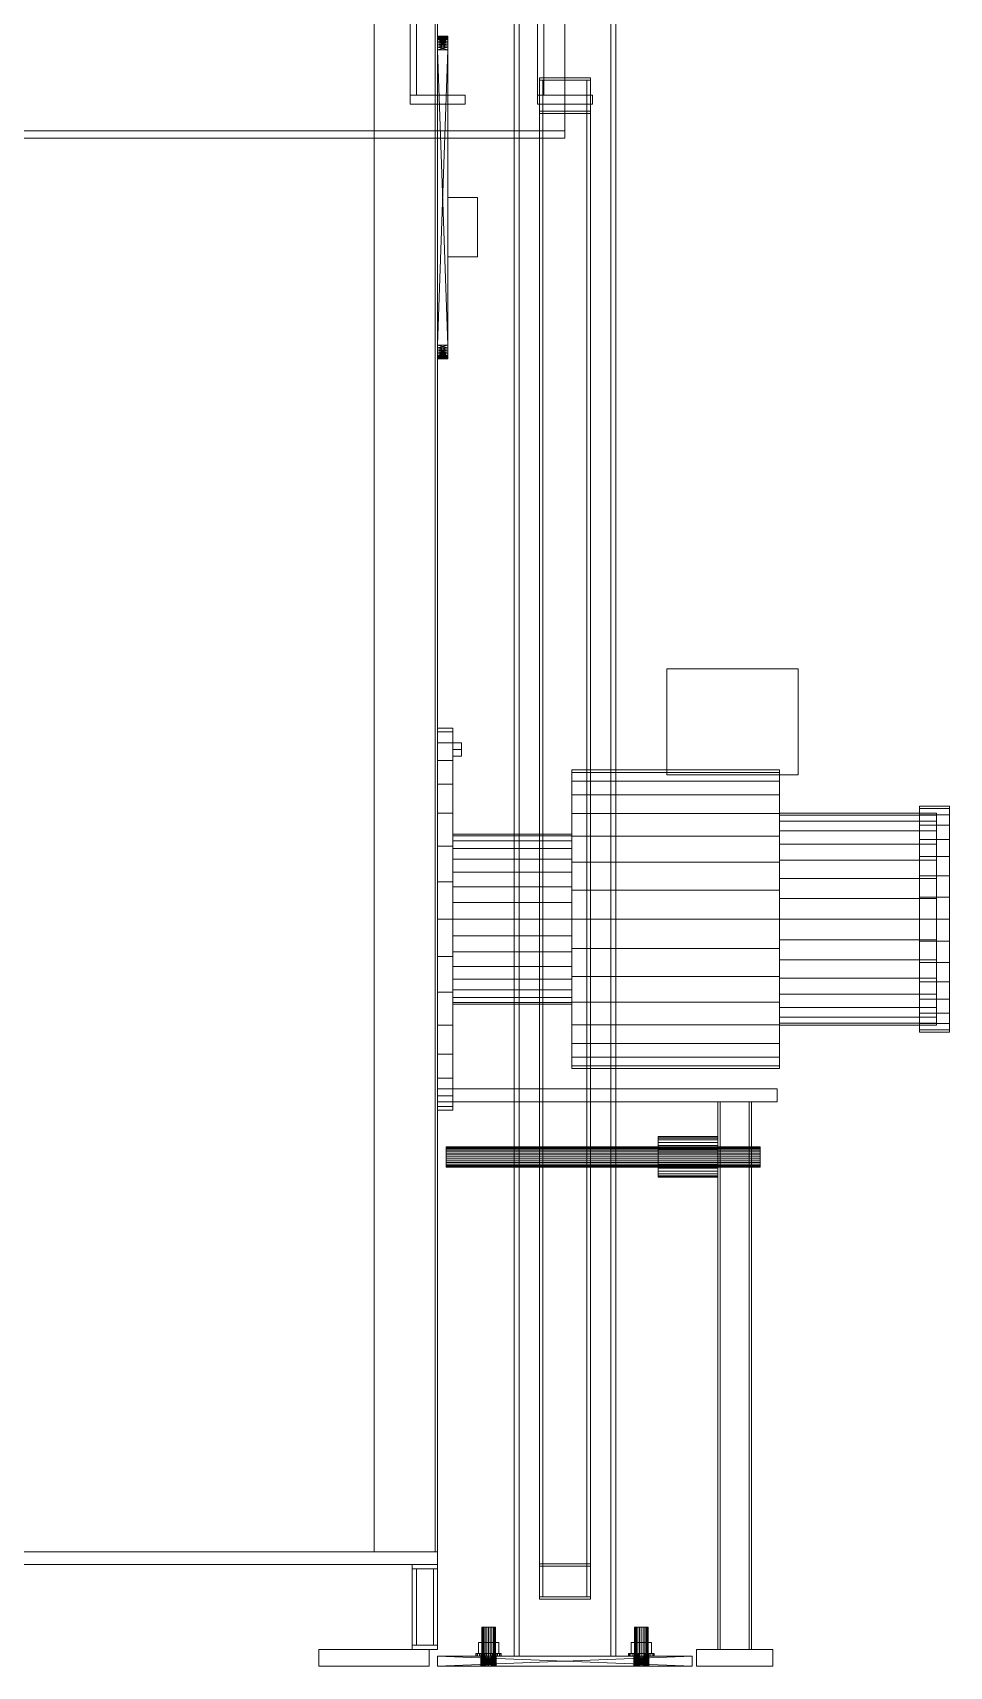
# Model space of a CAD drawing. Header units: millimetres. Extents: x -1970 to 59977, y -50268 to 6837.
# Drawn here: x 3223 to 4303, y -36000 to -34076 of the extents above; entities that cross this region are included whole.
import ezdxf

# ---------------------------------------------------------------- set-up
doc = ezdxf.new("R2010")
doc.units = ezdxf.units.MM
doc.layers.add('frontal_dosificador', color=7, linetype='Continuous', lineweight=0)
doc.layers.add('frontal_secador', color=7, linetype='Continuous', lineweight=0)

msp = doc.modelspace()

# ---------------------------------------------------------------- linework, layer by layer
at = {"layer": 'frontal_dosificador'}
for p, q in [((3790, -35988), (3790, -34000)), ((3796, -35988), (3796, -34000)), ((3904, -35988), (3904, -34000)), ((3910, -35988), (3910, -34000)), ((3667.5, -34149.5), (3667.5, -34010.5)), ((3675, -34149.5), (3675, -34010.5)), ((3817.5, -34149.5), (3817.5, -34010.5)), ((3825, -34149.5), (3825, -34010.5)), ((3850, -34191.5), (3850, -34008.5)), ((3820, -35879.096), (3820, -34129.096)), ((3820, -34129.096), (3880, -34129.096)), ((3820, -34131.884), (3820, -34129.096)), ((3880, -34131.884), (3820, -34131.884)), ((3820, -34131.884), (3820, -35881.884)), ((3820, -34131.884), (3824, -34131.884)), ((3820, -34168.116), (3820, -34131.884)), ((3824, -34131.884), (3824, -35881.884)), ((3824, -34131.884), (3824, -34168.116)), ((3876, -35881.884), (3876, -34131.884)), ((3876, -34131.884), (3880, -34131.884)), ((3876, -34168.116), (3876, -34131.884)), ((3880, -34129.096), (3880, -35879.096)), ((3880, -34129.096), (3880, -34131.884)), ((3880, -35881.884), (3880, -34131.884)), ((3880, -34131.884), (3880, -34168.116)), ((3667.5, -34149.5), (3732.5, -34149.5)), ((3667.5, -34160), (3667.5, -34149.5)), ((3667.5, -34149.5), (3675, -34149.5)), ((3732.5, -34160), (3732.5, -34149.5)), ((3817.5, -34149.5), (3882.5, -34149.5)), ((3817.5, -34160), (3817.5, -34149.5)), ((3817.5, -34149.5), (3825, -34149.5)), ((3882.5, -34160), (3882.5, -34149.5)), ((3667.5, -34160), (3732.5, -34160)), ((3817.5, -34160), (3882.5, -34160)), ((3820, -35918.116), (3820, -34168.116)), ((3820, -34168.116), (3880, -34168.116)), ((3820, -34170.904), (3820, -34168.116)), ((3824, -34168.116), (3820, -34168.116)), ((3880, -34170.904), (3820, -34170.904)), ((3820, -34170.904), (3820, -35920.904)), ((3824, -35918.116), (3824, -34168.116)), ((3880, -34168.116), (3876, -34168.116)), ((3876, -34168.116), (3876, -35918.116)), ((3880, -34168.116), (3880, -35918.116)), ((3880, -34168.116), (3880, -34170.904)), ((3880, -35920.904), (3880, -34170.904)), ((1950, -34191.5), (3850, -34191.5)), ((3850, -34200), (3850, -34191.5)), ((1950, -34200), (3850, -34200)), ((3880, -35879.096), (3820, -35879.096)), ((3820, -35879.096), (3820, -35881.884)), ((3820, -35881.884), (3880, -35881.884)), ((3824, -35881.884), (3820, -35881.884)), ((3820, -35881.884), (3820, -35918.116)), ((3824, -35918.116), (3824, -35881.884)), ((3880, -35881.884), (3876, -35881.884)), ((3876, -35881.884), (3876, -35918.116)), ((3880, -35881.884), (3880, -35879.096)), ((3880, -35918.116), (3880, -35881.884)), ((3880, -35918.116), (3820, -35918.116)), ((3820, -35918.116), (3820, -35920.904)), ((3820, -35918.116), (3824, -35918.116)), ((3820, -35920.904), (3880, -35920.904)), ((3876, -35918.116), (3880, -35918.116)), ((3880, -35920.904), (3880, -35918.116)), ((3752.273, -35954), (3752, -35954)), ((3752, -36000), (3752, -35954)), ((3753.072, -35954), (3752.273, -35954)), ((3752.273, -36000), (3752.273, -35954)), ((3754.343, -35954), (3753.072, -35954)), ((3753.072, -36000), (3753.072, -35954)), ((3756, -35954), (3754.343, -35954)), ((3754.343, -36000), (3754.343, -35954)), ((3757.929, -35954), (3756, -35954)), ((3756, -36000), (3756, -35954)), ((3760, -35954), (3757.929, -35954)), ((3757.929, -36000), (3757.929, -35954)), ((3760, -35954), (3762.071, -35954)), ((3760, -35954), (3760, -36000)), ((3762.071, -35954), (3764, -35954)), ((3762.071, -36000), (3762.071, -35954)), ((3764, -35954), (3765.657, -35954)), ((3764, -36000), (3764, -35954)), ((3765.657, -35954), (3766.928, -35954)), ((3765.657, -36000), (3765.657, -35954)), ((3766.928, -35954), (3767.727, -35954)), ((3766.928, -36000), (3766.928, -35954)), ((3767.727, -35954), (3768, -35954)), ((3767.727, -36000), (3767.727, -35954)), ((3768, -36000), (3768, -35954)), ((3932.273, -35954), (3932, -35954)), ((3932, -36000), (3932, -35954)), ((3933.072, -35954), (3932.273, -35954)), ((3932.273, -36000), (3932.273, -35954)), ((3934.343, -35954), (3933.072, -35954)), ((3933.072, -36000), (3933.072, -35954)), ((3936, -35954), (3934.343, -35954)), ((3934.343, -36000), (3934.343, -35954)), ((3937.929, -35954), (3936, -35954)), ((3936, -36000), (3936, -35954)), ((3940, -35954), (3937.929, -35954)), ((3937.929, -36000), (3937.929, -35954)), ((3940, -35954), (3942.071, -35954)), ((3940, -35954), (3940, -36000)), ((3942.071, -35954), (3944, -35954)), ((3942.071, -36000), (3942.071, -35954)), ((3944, -35954), (3945.657, -35954)), ((3944, -36000), (3944, -35954)), ((3945.657, -35954), (3946.928, -35954)), ((3945.657, -36000), (3945.657, -35954)), ((3946.928, -35954), (3947.727, -35954)), ((3946.928, -36000), (3946.928, -35954)), ((3947.727, -35954), (3948, -35954)), ((3947.727, -36000), (3947.727, -35954)), ((3948, -36000), (3948, -35954)), ((3748.006, -35985), (3748.006, -35972)), ((3748.006, -35972), (3760, -35972)), ((3748.006, -35972), (3753.072, -35972)), ((3760, -35972), (3753.072, -35972)), ((3753.072, -35972), (3753.072, -35985)), ((3771.994, -35972), (3760, -35972)), ((3760, -35972), (3760, -35985)), ((3760, -35972), (3766.928, -35972)), ((3766.928, -35972), (3766.928, -35985)), ((3771.994, -35972), (3766.928, -35972)), ((3771.994, -35985), (3771.994, -35972)), ((3928.006, -35985), (3928.006, -35972)), ((3928.006, -35972), (3940, -35972)), ((3928.006, -35972), (3933.072, -35972)), ((3940, -35972), (3933.072, -35972)), ((3933.072, -35972), (3933.072, -35985)), ((3951.994, -35972), (3940, -35972)), ((3940, -35972), (3940, -35985)), ((3940, -35972), (3946.928, -35972)), ((3946.928, -35972), (3946.928, -35985)), ((3951.994, -35972), (3946.928, -35972)), ((3951.994, -35985), (3951.994, -35972)), ((3940, -35988), (3700, -35988)), ((3700, -35988), (3938.244, -35988)), ((3700, -35988), (3760, -35988)), ((3761.756, -35988), (3700, -35988)), ((3700, -35988), (3758.244, -35988)), ((4000, -35988), (3700, -35988)), ((3700, -35988), (3936.556, -35988)), ((3763.444, -35988), (3700, -35988)), ((3700, -35988), (3756.556, -35988)), ((3700, -35988), (3935, -35988)), ((3765, -35988), (3700, -35988)), ((3700, -35988), (3755, -35988)), ((3700, -35988), (3933.636, -35988)), ((3700, -35988), (3753.636, -35988)), ((3700, -35988), (3932.517, -35988)), ((3700, -35988), (3752.517, -35988)), ((3700, -35988), (3931.685, -35988)), ((3700, -35988), (3751.685, -35988)), ((3700, -35988), (3931.173, -35988)), ((3700, -35988), (3751.173, -35988)), ((3700, -35988), (3931, -35988)), ((3700, -35988), (3751, -35988)), ((3941.756, -35988), (3700, -35988)), ((3700, -36000), (3700, -35988)), ((4000, -36000), (3700, -35988)), ((3700, -36000), (4000, -35988)), ((3700, -36000), (3940, -36000)), ((3938.244, -36000), (3700, -36000)), ((3760, -36000), (3700, -36000)), ((3700, -36000), (3761.756, -36000)), ((3758.244, -36000), (3700, -36000)), ((3700, -36000), (4000, -36000)), ((3936.556, -36000), (3700, -36000)), ((3700, -36000), (3763.444, -36000)), ((3756.556, -36000), (3700, -36000)), ((3935, -36000), (3700, -36000)), ((3700, -36000), (3765, -36000)), ((3755, -36000), (3700, -36000)), ((3933.636, -36000), (3700, -36000)), ((3753.636, -36000), (3700, -36000)), ((3932.517, -36000), (3700, -36000)), ((3752.517, -36000), (3700, -36000)), ((3931.685, -36000), (3700, -36000)), ((3751.685, -36000), (3700, -36000)), ((3931.173, -36000), (3700, -36000)), ((3751.173, -36000), (3700, -36000)), ((3931, -36000), (3700, -36000)), ((3751, -36000), (3700, -36000)), ((3700, -36000), (3941.756, -36000)), ((3745, -35988), (3745, -35985)), ((3745, -35985), (3745.511, -35985)), ((3745, -35985), (3751, -35985)), ((3745.511, -35988), (3745, -35988)), ((3751, -35988), (3745, -35988)), ((3745.511, -35988), (3745.511, -35985)), ((3745.511, -35985), (3747.01, -35985)), ((3745.511, -35985), (3751.307, -35985)), ((3747.01, -35988), (3745.511, -35988)), ((3751.307, -35988), (3745.511, -35988)), ((3747.01, -35988), (3747.01, -35985)), ((3747.01, -35985), (3749.393, -35985)), ((3747.01, -35985), (3752.206, -35985)), ((3749.393, -35988), (3747.01, -35988)), ((3752.206, -35988), (3747.01, -35988)), ((3760, -35985), (3748.006, -35985)), ((3753.072, -35985), (3748.006, -35985)), ((3749.393, -35988), (3749.393, -35985)), ((3749.393, -35985), (3752.5, -35985)), ((3749.393, -35985), (3753.636, -35985)), ((3752.5, -35988), (3749.393, -35988)), ((3753.636, -35988), (3749.393, -35988)), ((3751.307, -35985), (3751, -35985)), ((3751, -35985), (3751, -35988)), ((3751, -35988), (3751.173, -35988)), ((3760, -35988), (3751, -35988)), ((3758.244, -35988), (3751, -35988)), ((3756.556, -35988), (3751, -35988)), ((3755, -35988), (3751, -35988)), ((3753.636, -35988), (3751, -35988)), ((3752.517, -35988), (3751, -35988)), ((3751, -36000), (3751.173, -35988)), ((3751, -36000), (3751, -35988)), ((3751.173, -36000), (3751, -35988)), ((3751, -35988), (3751.307, -35988)), ((3751.173, -36000), (3751, -36000)), ((3751, -36000), (3760, -36000)), ((3751, -36000), (3758.244, -36000)), ((3751, -36000), (3756.556, -36000)), ((3751, -36000), (3755, -36000)), ((3751, -36000), (3753.636, -36000)), ((3751, -36000), (3752.517, -36000)), ((3751.173, -35988), (3751.685, -35988)), ((3760, -35988), (3751.173, -35988)), ((3751.173, -36000), (3751.685, -35988)), ((3751.173, -36000), (3751.173, -35988)), ((3751.685, -36000), (3751.173, -35988)), ((3751.685, -36000), (3751.173, -36000)), ((3751.173, -36000), (3760, -36000)), ((3752.206, -35985), (3751.307, -35985)), ((3751.307, -35985), (3751.307, -35988)), ((3751.307, -35988), (3752.206, -35988)), ((3751.685, -35988), (3752.517, -35988)), ((3760, -35988), (3751.685, -35988)), ((3751.685, -36000), (3752.517, -35988)), ((3751.685, -36000), (3751.685, -35988)), ((3752.517, -36000), (3751.685, -35988)), ((3752.517, -36000), (3751.685, -36000)), ((3751.685, -36000), (3760, -36000)), ((3752.273, -36000), (3752, -36000)), ((3753.636, -35985), (3752.206, -35985)), ((3752.206, -35985), (3752.206, -35988)), ((3752.206, -35988), (3753.636, -35988)), ((3753.072, -36000), (3752.273, -36000)), ((3752.5, -35988), (3752.5, -35985)), ((3752.5, -35985), (3756.118, -35985)), ((3752.5, -35985), (3755.5, -35985)), ((3756.118, -35988), (3752.5, -35988)), ((3755.5, -35988), (3752.5, -35988)), ((3752.517, -35988), (3753.636, -35988)), ((3760, -35988), (3752.517, -35988)), ((3752.517, -36000), (3753.636, -35988)), ((3752.517, -36000), (3752.517, -35988)), ((3753.636, -36000), (3752.517, -35988)), ((3753.636, -36000), (3752.517, -36000)), ((3752.517, -36000), (3760, -36000)), ((3753.072, -35985), (3760, -35985)), ((3754.343, -36000), (3753.072, -36000)), ((3755.5, -35985), (3753.636, -35985)), ((3753.636, -35985), (3753.636, -35988)), ((3753.636, -35988), (3755, -35988)), ((3760, -35988), (3753.636, -35988)), ((3753.636, -36000), (3755, -35988)), ((3753.636, -36000), (3753.636, -35988)), ((3755, -36000), (3753.636, -35988)), ((3753.636, -35988), (3755.5, -35988)), ((3755, -36000), (3753.636, -36000)), ((3753.636, -36000), (3760, -36000)), ((3756, -36000), (3754.343, -36000)), ((3755, -35988), (3756.556, -35988)), ((3760, -35988), (3755, -35988)), ((3755, -36000), (3756.556, -35988)), ((3755, -36000), (3755, -35988)), ((3756.556, -36000), (3755, -35988)), ((3756.556, -36000), (3755, -36000)), ((3755, -36000), (3760, -36000)), ((3757.671, -35985), (3755.5, -35985)), ((3755.5, -35985), (3755.5, -35988)), ((3755.5, -35988), (3757.671, -35988)), ((3757.929, -36000), (3756, -36000)), ((3756.118, -35988), (3756.118, -35985)), ((3756.118, -35985), (3760, -35985)), ((3756.118, -35985), (3757.671, -35985)), ((3760, -35988), (3756.118, -35988)), ((3757.671, -35988), (3756.118, -35988)), ((3756.556, -35988), (3758.244, -35988)), ((3760, -35988), (3756.556, -35988)), ((3756.556, -36000), (3758.244, -35988)), ((3756.556, -36000), (3756.556, -35988)), ((3758.244, -36000), (3756.556, -35988)), ((3758.244, -36000), (3756.556, -36000)), ((3756.556, -36000), (3760, -36000)), ((3760, -35985), (3757.671, -35985)), ((3757.671, -35985), (3757.671, -35988)), ((3757.671, -35988), (3760, -35988)), ((3757.929, -36000), (3760, -36000)), ((3758.244, -35988), (3760, -35988)), ((3758.244, -36000), (3760, -35988)), ((3758.244, -36000), (3758.244, -35988)), ((3760, -36000), (3758.244, -35988)), ((3760, -36000), (3758.244, -36000)), ((3763.882, -35985), (3760, -35985)), ((3760, -35985), (3760, -35988)), ((3760, -35985), (3762.329, -35985)), ((3760, -35985), (3771.994, -35985)), ((3766.928, -35985), (3760, -35985)), ((3760, -35988), (3761.756, -35988)), ((3760, -35988), (3763.444, -35988)), ((3760, -35988), (3765, -35988)), ((3760, -35988), (3766.364, -35988)), ((3760, -35988), (3767.483, -35988)), ((3760, -35988), (3768.315, -35988)), ((3760, -35988), (3768.827, -35988)), ((3760, -35988), (3769, -35988)), ((3760, -35988), (3760, -36000)), ((3761.756, -36000), (3760, -35988)), ((3760, -36000), (3761.756, -35988)), ((3760, -35988), (3763.882, -35988)), ((3762.329, -35988), (3760, -35988)), ((3761.756, -36000), (3760, -36000)), ((3763.444, -36000), (3760, -36000)), ((3765, -36000), (3760, -36000)), ((3766.364, -36000), (3760, -36000)), ((3767.483, -36000), (3760, -36000)), ((3768.315, -36000), (3760, -36000)), ((3768.827, -36000), (3760, -36000)), ((3769, -36000), (3760, -36000)), ((3760, -36000), (3762.071, -36000)), ((3761.756, -35988), (3763.444, -35988)), ((3761.756, -35988), (3769, -35988)), ((3761.756, -36000), (3761.756, -35988)), ((3763.444, -36000), (3761.756, -35988)), ((3761.756, -36000), (3763.444, -35988)), ((3763.444, -36000), (3761.756, -36000)), ((3769, -36000), (3761.756, -36000)), ((3762.071, -36000), (3764, -36000)), ((3762.329, -35985), (3762.329, -35988)), ((3763.882, -35985), (3762.329, -35985)), ((3762.329, -35985), (3764.5, -35985)), ((3762.329, -35988), (3763.882, -35988)), ((3764.5, -35988), (3762.329, -35988)), ((3763.444, -35988), (3765, -35988)), ((3763.444, -35988), (3769, -35988)), ((3763.444, -36000), (3763.444, -35988)), ((3765, -36000), (3763.444, -35988)), ((3763.444, -36000), (3765, -35988)), ((3765, -36000), (3763.444, -36000)), ((3769, -36000), (3763.444, -36000)), ((3763.882, -35988), (3763.882, -35985)), ((3767.5, -35985), (3763.882, -35985)), ((3763.882, -35988), (3767.5, -35988)), ((3764, -36000), (3765.657, -36000)), ((3764.5, -35985), (3764.5, -35988)), ((3767.5, -35985), (3764.5, -35985)), ((3764.5, -35985), (3766.364, -35985)), ((3764.5, -35988), (3767.5, -35988)), ((3766.364, -35988), (3764.5, -35988)), ((3766.364, -35988), (3765, -35988)), ((3765, -35988), (3769, -35988)), ((3765, -35988), (3933.636, -35988)), ((3940, -35988), (3765, -35988)), ((3765, -36000), (3765, -35988)), ((3766.364, -36000), (3765, -35988)), ((3765, -36000), (3766.364, -35988)), ((3765, -36000), (3766.364, -36000)), ((3769, -36000), (3765, -36000)), ((3933.636, -36000), (3765, -36000)), ((3765, -36000), (3940, -36000)), ((3765.657, -36000), (3766.928, -36000)), ((3766.364, -35985), (3766.364, -35988)), ((3770.607, -35985), (3766.364, -35985)), ((3766.364, -35985), (3767.794, -35985)), ((3767.483, -35988), (3766.364, -35988)), ((3766.364, -35988), (3769, -35988)), ((3766.364, -35988), (3933.636, -35988)), ((3766.364, -35988), (3931, -35988)), ((3766.364, -35988), (3931.173, -35988)), ((3766.364, -35988), (3931.685, -35988)), ((3766.364, -35988), (3932.517, -35988)), ((3940, -35988), (3766.364, -35988)), ((3766.364, -36000), (3766.364, -35988)), ((3767.483, -36000), (3766.364, -35988)), ((3766.364, -36000), (3767.483, -35988)), ((3766.364, -35988), (3770.607, -35988)), ((3767.794, -35988), (3766.364, -35988)), ((3766.364, -36000), (3767.483, -36000)), ((3769, -36000), (3766.364, -36000)), ((3933.636, -36000), (3766.364, -36000)), ((3931, -36000), (3766.364, -36000)), ((3931.173, -36000), (3766.364, -36000)), ((3931.685, -36000), (3766.364, -36000)), ((3932.517, -36000), (3766.364, -36000)), ((3766.364, -36000), (3940, -36000)), ((3766.928, -35985), (3771.994, -35985)), ((3766.928, -36000), (3767.727, -36000)), ((3768.315, -35988), (3767.483, -35988)), ((3767.483, -35988), (3769, -35988)), ((3767.483, -35988), (3933.636, -35988)), ((3940, -35988), (3767.483, -35988)), ((3767.483, -36000), (3767.483, -35988)), ((3768.315, -36000), (3767.483, -35988)), ((3767.483, -36000), (3768.315, -35988)), ((3767.483, -36000), (3768.315, -36000)), ((3769, -36000), (3767.483, -36000)), ((3933.636, -36000), (3767.483, -36000)), ((3767.483, -36000), (3940, -36000)), ((3767.5, -35988), (3767.5, -35985)), ((3770.607, -35985), (3767.5, -35985)), ((3767.5, -35988), (3770.607, -35988)), ((3767.727, -36000), (3768, -36000)), ((3767.794, -35985), (3767.794, -35988)), ((3772.99, -35985), (3767.794, -35985)), ((3767.794, -35985), (3768.693, -35985)), ((3767.794, -35988), (3772.99, -35988)), ((3768.693, -35988), (3767.794, -35988)), ((3768.827, -35988), (3768.315, -35988)), ((3768.315, -35988), (3769, -35988)), ((3768.315, -35988), (3933.636, -35988)), ((3940, -35988), (3768.315, -35988)), ((3768.315, -36000), (3768.315, -35988)), ((3768.827, -36000), (3768.315, -35988)), ((3768.315, -36000), (3768.827, -35988)), ((3768.315, -36000), (3768.827, -36000)), ((3769, -36000), (3768.315, -36000)), ((3933.636, -36000), (3768.315, -36000)), ((3768.315, -36000), (3940, -36000)), ((3768.693, -35985), (3768.693, -35988)), ((3774.489, -35985), (3768.693, -35985)), ((3768.693, -35985), (3769, -35985)), ((3768.693, -35988), (3774.489, -35988)), ((3769, -35988), (3768.693, -35988)), ((3769, -35988), (3768.827, -35988)), ((3768.827, -35988), (3933.636, -35988)), ((3768.827, -35988), (3940, -35988)), ((3768.827, -36000), (3768.827, -35988)), ((3769, -36000), (3768.827, -35988)), ((3768.827, -36000), (3769, -35988)), ((3768.827, -36000), (3769, -36000)), ((3933.636, -36000), (3768.827, -36000)), ((3940, -36000), (3768.827, -36000)), ((3769, -35985), (3769, -35988)), ((3775, -35985), (3769, -35985)), ((3769, -35988), (3933.636, -35988)), ((3769, -35988), (3935, -35988)), ((3769, -35988), (3936.556, -35988)), ((3769, -35988), (3938.244, -35988)), ((3769, -35988), (3940, -35988)), ((3769, -36000), (3769, -35988)), ((3769, -35988), (3775, -35988)), ((3933.636, -36000), (3769, -36000)), ((3935, -36000), (3769, -36000)), ((3936.556, -36000), (3769, -36000)), ((3938.244, -36000), (3769, -36000)), ((3940, -36000), (3769, -36000)), ((3770.607, -35988), (3770.607, -35985)), ((3772.99, -35985), (3770.607, -35985)), ((3770.607, -35988), (3772.99, -35988)), ((3772.99, -35988), (3772.99, -35985)), ((3774.489, -35985), (3772.99, -35985)), ((3772.99, -35988), (3774.489, -35988)), ((3774.489, -35988), (3774.489, -35985)), ((3775, -35985), (3774.489, -35985)), ((3774.489, -35988), (3775, -35988)), ((3775, -35988), (3775, -35985)), ((3790, -35988), (3796, -35988)), ((3796, -35988), (3904, -35988)), ((3904, -35988), (3910, -35988)), ((3925, -35988), (3925, -35985)), ((3925, -35985), (3925.511, -35985)), ((3925, -35985), (3931, -35985)), ((3925.511, -35988), (3925, -35988)), ((3931, -35988), (3925, -35988)), ((3925.511, -35988), (3925.511, -35985)), ((3925.511, -35985), (3927.01, -35985)), ((3925.511, -35985), (3931.307, -35985)), ((3927.01, -35988), (3925.511, -35988)), ((3931.307, -35988), (3925.511, -35988)), ((3927.01, -35988), (3927.01, -35985)), ((3927.01, -35985), (3929.393, -35985)), ((3927.01, -35985), (3932.206, -35985)), ((3929.393, -35988), (3927.01, -35988)), ((3932.206, -35988), (3927.01, -35988)), ((3940, -35985), (3928.006, -35985)), ((3933.072, -35985), (3928.006, -35985)), ((3929.393, -35988), (3929.393, -35985)), ((3929.393, -35985), (3932.5, -35985)), ((3929.393, -35985), (3933.636, -35985)), ((3932.5, -35988), (3929.393, -35988)), ((3933.636, -35988), (3929.393, -35988)), ((3931.307, -35985), (3931, -35985)), ((3931, -35985), (3931, -35988)), ((3931, -35988), (3931.173, -35988)), ((3940, -35988), (3931, -35988)), ((3938.244, -35988), (3931, -35988)), ((3936.556, -35988), (3931, -35988)), ((3935, -35988), (3931, -35988)), ((3933.636, -35988), (3931, -35988)), ((3931, -36000), (3931.173, -35988)), ((3931, -36000), (3931, -35988)), ((3931.173, -36000), (3931, -35988)), ((3931, -35988), (3931.307, -35988)), ((3931.173, -36000), (3931, -36000)), ((3931, -36000), (3940, -36000)), ((3931, -36000), (3938.244, -36000)), ((3931, -36000), (3936.556, -36000)), ((3931, -36000), (3935, -36000)), ((3931, -36000), (3933.636, -36000)), ((3931.173, -35988), (3931.685, -35988)), ((3940, -35988), (3931.173, -35988)), ((3931.173, -36000), (3931.685, -35988)), ((3931.173, -36000), (3931.173, -35988)), ((3931.685, -36000), (3931.173, -35988)), ((3931.685, -36000), (3931.173, -36000)), ((3931.173, -36000), (3940, -36000)), ((3932.206, -35985), (3931.307, -35985)), ((3931.307, -35985), (3931.307, -35988)), ((3931.307, -35988), (3932.206, -35988)), ((3931.685, -35988), (3932.517, -35988)), ((3940, -35988), (3931.685, -35988)), ((3931.685, -36000), (3932.517, -35988)), ((3931.685, -36000), (3931.685, -35988)), ((3932.517, -36000), (3931.685, -35988)), ((3932.517, -36000), (3931.685, -36000)), ((3931.685, -36000), (3940, -36000)), ((3932.273, -36000), (3932, -36000)), ((3933.636, -35985), (3932.206, -35985)), ((3932.206, -35985), (3932.206, -35988)), ((3932.206, -35988), (3933.636, -35988)), ((3933.072, -36000), (3932.273, -36000)), ((3932.5, -35988), (3932.5, -35985)), ((3932.5, -35985), (3936.118, -35985)), ((3932.5, -35985), (3935.5, -35985)), ((3936.118, -35988), (3932.5, -35988)), ((3935.5, -35988), (3932.5, -35988)), ((3932.517, -35988), (3933.636, -35988)), ((3940, -35988), (3932.517, -35988)), ((3932.517, -36000), (3933.636, -35988)), ((3932.517, -36000), (3932.517, -35988)), ((3933.636, -36000), (3932.517, -35988)), ((3933.636, -36000), (3932.517, -36000)), ((3932.517, -36000), (3940, -36000)), ((3933.072, -35985), (3940, -35985)), ((3934.343, -36000), (3933.072, -36000)), ((3935.5, -35985), (3933.636, -35985)), ((3933.636, -35985), (3933.636, -35988)), ((3933.636, -35988), (3935, -35988)), ((3940, -35988), (3933.636, -35988)), ((3933.636, -36000), (3935, -35988)), ((3933.636, -36000), (3933.636, -35988)), ((3935, -36000), (3933.636, -35988)), ((3933.636, -35988), (3935.5, -35988)), ((3935, -36000), (3933.636, -36000)), ((3933.636, -36000), (3940, -36000)), ((3936, -36000), (3934.343, -36000)), ((3935, -35988), (3936.556, -35988)), ((3940, -35988), (3935, -35988)), ((3935, -36000), (3936.556, -35988)), ((3935, -36000), (3935, -35988)), ((3936.556, -36000), (3935, -35988)), ((3936.556, -36000), (3935, -36000)), ((3935, -36000), (3940, -36000)), ((3937.671, -35985), (3935.5, -35985)), ((3935.5, -35985), (3935.5, -35988)), ((3935.5, -35988), (3937.671, -35988)), ((3937.929, -36000), (3936, -36000)), ((3936.118, -35988), (3936.118, -35985)), ((3936.118, -35985), (3940, -35985)), ((3936.118, -35985), (3937.671, -35985)), ((3940, -35988), (3936.118, -35988)), ((3937.671, -35988), (3936.118, -35988)), ((3936.556, -35988), (3938.244, -35988)), ((3940, -35988), (3936.556, -35988)), ((3936.556, -36000), (3938.244, -35988)), ((3936.556, -36000), (3936.556, -35988)), ((3938.244, -36000), (3936.556, -35988)), ((3938.244, -36000), (3936.556, -36000)), ((3936.556, -36000), (3940, -36000)), ((3940, -35985), (3937.671, -35985)), ((3937.671, -35985), (3937.671, -35988)), ((3937.671, -35988), (3940, -35988)), ((3937.929, -36000), (3940, -36000)), ((3938.244, -35988), (3940, -35988)), ((3938.244, -36000), (3940, -35988)), ((3938.244, -36000), (3938.244, -35988)), ((3940, -36000), (3938.244, -35988)), ((3940, -36000), (3938.244, -36000)), ((3943.882, -35985), (3940, -35985)), ((3940, -35985), (3940, -35988)), ((3940, -35985), (3942.329, -35985)), ((3940, -35985), (3951.994, -35985)), ((3946.928, -35985), (3940, -35985)), ((3940, -35988), (3941.756, -35988)), ((3940, -35988), (4000, -35988)), ((3940, -35988), (3940, -36000)), ((3941.756, -36000), (3940, -35988)), ((3940, -36000), (3941.756, -35988)), ((3940, -35988), (3943.882, -35988)), ((3942.329, -35988), (3940, -35988)), ((3941.756, -36000), (3940, -36000)), ((4000, -36000), (3940, -36000)), ((3940, -36000), (3942.071, -36000)), ((3941.756, -35988), (4000, -35988)), ((3943.444, -35988), (3941.756, -35988)), ((3941.756, -35988), (3945, -35988)), ((3941.756, -35988), (3946.364, -35988)), ((3941.756, -35988), (3947.483, -35988)), ((3941.756, -35988), (3948.315, -35988)), ((3941.756, -35988), (3948.827, -35988)), ((3941.756, -35988), (3949, -35988)), ((3941.756, -36000), (3941.756, -35988)), ((3943.444, -36000), (3941.756, -35988)), ((3941.756, -36000), (3943.444, -35988)), ((4000, -36000), (3941.756, -36000)), ((3941.756, -36000), (3943.444, -36000)), ((3945, -36000), (3941.756, -36000)), ((3946.364, -36000), (3941.756, -36000)), ((3947.483, -36000), (3941.756, -36000)), ((3948.315, -36000), (3941.756, -36000)), ((3948.827, -36000), (3941.756, -36000)), ((3949, -36000), (3941.756, -36000)), ((3942.071, -36000), (3944, -36000)), ((3942.329, -35985), (3942.329, -35988)), ((3943.882, -35985), (3942.329, -35985)), ((3942.329, -35985), (3944.5, -35985)), ((3942.329, -35988), (3943.882, -35988)), ((3944.5, -35988), (3942.329, -35988)), ((3943.444, -35988), (4000, -35988)), ((3945, -35988), (3943.444, -35988)), ((3943.444, -35988), (3949, -35988)), ((3943.444, -36000), (3943.444, -35988)), ((3945, -36000), (3943.444, -35988)), ((3943.444, -36000), (3945, -35988)), ((4000, -36000), (3943.444, -36000)), ((3943.444, -36000), (3945, -36000)), ((3949, -36000), (3943.444, -36000)), ((3943.882, -35988), (3943.882, -35985)), ((3947.5, -35985), (3943.882, -35985)), ((3943.882, -35988), (3947.5, -35988)), ((3944, -36000), (3945.657, -36000)), ((3944.5, -35985), (3944.5, -35988)), ((3947.5, -35985), (3944.5, -35985)), ((3944.5, -35985), (3946.364, -35985)), ((3944.5, -35988), (3947.5, -35988)), ((3946.364, -35988), (3944.5, -35988)), ((3945, -35988), (4000, -35988)), ((3946.364, -35988), (3945, -35988)), ((3945, -35988), (3949, -35988)), ((3945, -36000), (3945, -35988)), ((3946.364, -36000), (3945, -35988)), ((3945, -36000), (3946.364, -35988)), ((4000, -36000), (3945, -36000)), ((3945, -36000), (3946.364, -36000)), ((3949, -36000), (3945, -36000)), ((3945.657, -36000), (3946.928, -36000)), ((3946.364, -35985), (3946.364, -35988)), ((3950.607, -35985), (3946.364, -35985)), ((3946.364, -35985), (3947.794, -35985)), ((3946.364, -35988), (4000, -35988)), ((3947.483, -35988), (3946.364, -35988)), ((3946.364, -35988), (3949, -35988)), ((3946.364, -36000), (3946.364, -35988)), ((3947.483, -36000), (3946.364, -35988)), ((3946.364, -36000), (3947.483, -35988)), ((3946.364, -35988), (3950.607, -35988)), ((3947.794, -35988), (3946.364, -35988)), ((4000, -36000), (3946.364, -36000)), ((3946.364, -36000), (3947.483, -36000)), ((3949, -36000), (3946.364, -36000)), ((3946.928, -35985), (3951.994, -35985)), ((3946.928, -36000), (3947.727, -36000)), ((3947.483, -35988), (4000, -35988)), ((3948.315, -35988), (3947.483, -35988)), ((3947.483, -35988), (3949, -35988)), ((3947.483, -36000), (3947.483, -35988)), ((3948.315, -36000), (3947.483, -35988)), ((3947.483, -36000), (3948.315, -35988)), ((4000, -36000), (3947.483, -36000)), ((3947.483, -36000), (3948.315, -36000)), ((3949, -36000), (3947.483, -36000)), ((3947.5, -35988), (3947.5, -35985)), ((3950.607, -35985), (3947.5, -35985)), ((3947.5, -35988), (3950.607, -35988)), ((3947.727, -36000), (3948, -36000)), ((3947.794, -35985), (3947.794, -35988)), ((3952.99, -35985), (3947.794, -35985)), ((3947.794, -35985), (3948.693, -35985)), ((3947.794, -35988), (3952.99, -35988)), ((3948.693, -35988), (3947.794, -35988)), ((3948.315, -35988), (4000, -35988)), ((3948.827, -35988), (3948.315, -35988)), ((3948.315, -36000), (3948.315, -35988)), ((3948.827, -36000), (3948.315, -35988)), ((3948.315, -36000), (3948.827, -35988)), ((4000, -36000), (3948.315, -36000)), ((3948.315, -36000), (3948.827, -36000)), ((3948.693, -35985), (3948.693, -35988)), ((3954.489, -35985), (3948.693, -35985)), ((3948.693, -35985), (3949, -35985)), ((3948.693, -35988), (3954.489, -35988)), ((3949, -35988), (3948.693, -35988)), ((3948.827, -35988), (4000, -35988)), ((3949, -35988), (3948.827, -35988)), ((3948.827, -36000), (3948.827, -35988)), ((3949, -36000), (3948.827, -35988)), ((3948.827, -36000), (3949, -35988)), ((4000, -36000), (3948.827, -36000)), ((3948.827, -36000), (3949, -36000)), ((3949, -35985), (3949, -35988)), ((3955, -35985), (3949, -35985)), ((3949, -35988), (4000, -35988)), ((3949, -36000), (3949, -35988)), ((3949, -35988), (3955, -35988)), ((4000, -36000), (3949, -36000)), ((3950.607, -35988), (3950.607, -35985)), ((3952.99, -35985), (3950.607, -35985)), ((3950.607, -35988), (3952.99, -35988)), ((3952.99, -35988), (3952.99, -35985)), ((3954.489, -35985), (3952.99, -35985)), ((3952.99, -35988), (3954.489, -35988)), ((3954.489, -35988), (3954.489, -35985)), ((3955, -35985), (3954.489, -35985)), ((3954.489, -35988), (3955, -35988)), ((3955, -35988), (3955, -35985)), ((4000, -36000), (4000, -35988))]:
    msp.add_line(p, q, dxfattribs=at)
at = {"layer": 'frontal_secador'}
for p, q in [((3625, -35865), (3625, -33925)), ((3697, -35865), (3697, -33925)), ((3700, -35865), (3700, -33925)), ((3700, -34080), (3700, -34080.64)), ((3700, -34080.16), (3700, -34080)), ((3700, -34080), (3700, -34082.56)), ((3700, -34081.44), (3700, -34080)), ((3700, -34080), (3700, -34090.24)), ((3700, -34087.84), (3700, -34080)), ((3700, -34080), (3700, -34456)), ((3700, -34454.24), (3700, -34080)), ((3712, -34080.16), (3700, -34080)), ((3712, -34080), (3700, -34080)), ((3712, -34080), (3700, -34080.16)), ((3700, -34080.64), (3700, -34080.16)), ((3700, -34081.44), (3700, -34080.16)), ((3712, -34080.64), (3700, -34080.16)), ((3712, -34080.16), (3700, -34080.16)), ((3712, -34080.16), (3700, -34080.64)), ((3700, -34080.64), (3700, -34082.56)), ((3700, -34081.44), (3700, -34080.64)), ((3712, -34081.44), (3700, -34080.64)), ((3712, -34080.64), (3700, -34080.64)), ((3712, -34080.64), (3700, -34081.44)), ((3700, -34082.56), (3700, -34081.44)), ((3700, -34084), (3700, -34081.44)), ((3700, -34087.84), (3700, -34081.44)), ((3712, -34082.56), (3700, -34081.44)), ((3712, -34081.44), (3700, -34081.44)), ((3712, -34081.44), (3700, -34082.56)), ((3700, -34082.56), (3700, -34085.76)), ((3700, -34084), (3700, -34082.56)), ((3700, -34082.56), (3700, -34090.24)), ((3712, -34084), (3700, -34082.56)), ((3712, -34082.56), (3700, -34082.56)), ((3712, -34082.56), (3700, -34084)), ((3700, -34085.76), (3700, -34084)), ((3700, -34087.84), (3700, -34084)), ((3712, -34085.76), (3700, -34084)), ((3712, -34084), (3700, -34084)), ((3712, -34084), (3700, -34085.76)), ((3700, -34085.76), (3700, -34090.24)), ((3700, -34087.84), (3700, -34085.76)), ((3712, -34087.84), (3700, -34085.76)), ((3712, -34085.76), (3700, -34085.76)), ((3712, -34085.76), (3700, -34087.84)), ((3700, -34090.24), (3700, -34087.84)), ((3700, -34092.96), (3700, -34087.84)), ((3700, -34444), (3700, -34087.84)), ((3700, -34454.24), (3700, -34087.84)), ((3712, -34090.24), (3700, -34087.84)), ((3712, -34087.84), (3700, -34087.84)), ((3712, -34087.84), (3700, -34090.24)), ((3700, -34090.24), (3700, -34096)), ((3700, -34092.96), (3700, -34090.24)), ((3700, -34090.24), (3700, -34447.04)), ((3700, -34090.24), (3700, -34456)), ((3712, -34092.96), (3700, -34090.24)), ((3712, -34090.24), (3700, -34090.24)), ((3712, -34090.24), (3700, -34092.96)), ((3700, -34096), (3700, -34092.96)), ((3700, -34444), (3700, -34092.96)), ((3712, -34096), (3700, -34092.96)), ((3712, -34092.96), (3700, -34092.96)), ((3712, -34092.96), (3700, -34096)), ((3700, -34096), (3700, -34447.04)), ((3700, -34444), (3700, -34096)), ((3712, -34444), (3700, -34096)), ((3712, -34096), (3700, -34096)), ((3712, -34096), (3700, -34444)), ((3712, -34080.64), (3712, -34080)), ((3712, -34080), (3712, -34080.16)), ((3712, -34082.56), (3712, -34080)), ((3712, -34080), (3712, -34081.44)), ((3712, -34090.24), (3712, -34080)), ((3712, -34080), (3712, -34087.84)), ((3712, -34456), (3712, -34080)), ((3712, -34080), (3712, -34454.24)), ((3712, -34080.16), (3712, -34080.64)), ((3712, -34080.16), (3712, -34081.44)), ((3712, -34082.56), (3712, -34080.64)), ((3712, -34080.64), (3712, -34081.44)), ((3712, -34081.44), (3712, -34082.56)), ((3712, -34081.44), (3712, -34084)), ((3712, -34081.44), (3712, -34087.84)), ((3712, -34085.76), (3712, -34082.56)), ((3712, -34082.56), (3712, -34084)), ((3712, -34090.24), (3712, -34082.56)), ((3712, -34084), (3712, -34085.76)), ((3712, -34084), (3712, -34087.84)), ((3712, -34090.24), (3712, -34085.76)), ((3712, -34085.76), (3712, -34087.84)), ((3712, -34087.84), (3712, -34090.24)), ((3712, -34087.84), (3712, -34092.96)), ((3712, -34087.84), (3712, -34444)), ((3712, -34087.84), (3712, -34454.24)), ((3712, -34096), (3712, -34090.24)), ((3712, -34090.24), (3712, -34092.96)), ((3712, -34447.04), (3712, -34090.24)), ((3712, -34456), (3712, -34090.24)), ((3712, -34092.96), (3712, -34096)), ((3712, -34092.96), (3712, -34444)), ((3712, -34447.04), (3712, -34096)), ((3712, -34096), (3712, -34444)), ((3712, -34270), (3747, -34270)), ((3712, -34340), (3712, -34270)), ((3747, -34340), (3747, -34270)), ((3712, -34340), (3747, -34340)), ((3700, -34447.04), (3700, -34444)), ((3700, -34449.76), (3700, -34444)), ((3700, -34454.24), (3700, -34444)), ((3712, -34447.04), (3700, -34444)), ((3712, -34444), (3700, -34444)), ((3712, -34444), (3700, -34447.04)), ((3700, -34447.04), (3700, -34452.16)), ((3700, -34449.76), (3700, -34447.04)), ((3700, -34447.04), (3700, -34456)), ((3712, -34449.76), (3700, -34447.04)), ((3712, -34447.04), (3700, -34447.04)), ((3712, -34447.04), (3700, -34449.76)), ((3700, -34452.16), (3700, -34449.76)), ((3700, -34454.24), (3700, -34449.76)), ((3712, -34452.16), (3700, -34449.76)), ((3712, -34449.76), (3700, -34449.76)), ((3712, -34449.76), (3700, -34452.16)), ((3700, -34452.16), (3700, -34456)), ((3700, -34454.24), (3700, -34452.16)), ((3712, -34454.24), (3700, -34452.16)), ((3712, -34452.16), (3700, -34452.16)), ((3712, -34452.16), (3700, -34454.24)), ((3700, -34456), (3700, -34454.24)), ((3700, -34457.44), (3700, -34454.24)), ((3700, -34459.36), (3700, -34454.24)), ((3712, -34456), (3700, -34454.24)), ((3712, -34454.24), (3700, -34454.24)), ((3712, -34454.24), (3700, -34456)), ((3700, -34456), (3700, -34458.56)), ((3700, -34457.44), (3700, -34456)), ((3700, -34456), (3700, -34459.84)), ((3700, -34456), (3700, -34459.36)), ((3712, -34457.44), (3700, -34456)), ((3712, -34456), (3700, -34456)), ((3712, -34456), (3700, -34457.44)), ((3700, -34458.56), (3700, -34457.44)), ((3700, -34459.36), (3700, -34457.44)), ((3712, -34458.56), (3700, -34457.44)), ((3712, -34457.44), (3700, -34457.44)), ((3712, -34457.44), (3700, -34458.56)), ((3700, -34458.56), (3700, -34459.84)), ((3700, -34459.36), (3700, -34458.56)), ((3712, -34459.36), (3700, -34458.56)), ((3712, -34458.56), (3700, -34458.56)), ((3712, -34458.56), (3700, -34459.36)), ((3700, -34460), (3700, -34459.36)), ((3700, -34459.36), (3700, -34459.84)), ((3712, -34459.84), (3700, -34459.36)), ((3712, -34459.36), (3700, -34459.36)), ((3712, -34459.36), (3700, -34459.84)), ((3700, -34459.84), (3700, -34460)), ((3712, -34460), (3700, -34459.84)), ((3712, -34459.84), (3700, -34459.84)), ((3712, -34459.84), (3700, -34460)), ((3700, -34460), (3712, -34460)), ((3712, -34444), (3712, -34447.04)), ((3712, -34444), (3712, -34449.76)), ((3712, -34444), (3712, -34454.24)), ((3712, -34452.16), (3712, -34447.04)), ((3712, -34447.04), (3712, -34449.76)), ((3712, -34456), (3712, -34447.04)), ((3712, -34449.76), (3712, -34452.16)), ((3712, -34449.76), (3712, -34454.24)), ((3712, -34456), (3712, -34452.16)), ((3712, -34452.16), (3712, -34454.24)), ((3712, -34454.24), (3712, -34456)), ((3712, -34454.24), (3712, -34457.44)), ((3712, -34454.24), (3712, -34459.36)), ((3712, -34458.56), (3712, -34456)), ((3712, -34456), (3712, -34457.44)), ((3712, -34459.84), (3712, -34456)), ((3712, -34459.36), (3712, -34456)), ((3712, -34457.44), (3712, -34458.56)), ((3712, -34457.44), (3712, -34459.36)), ((3712, -34459.84), (3712, -34458.56)), ((3712, -34458.56), (3712, -34459.36)), ((3712, -34459.36), (3712, -34460)), ((3712, -34459.84), (3712, -34459.36)), ((3712, -34460), (3712, -34459.84)), ((3970, -34825), (4125, -34825)), ((3970, -34950), (3970, -34825)), ((4125, -34950), (4125, -34825)), ((3700, -34899.323), (3700, -34895)), ((3718, -34895), (3700, -34895)), ((3700, -34912.127), (3700, -34899.323)), ((3718, -34899.323), (3700, -34899.323)), ((3718, -34899.323), (3718, -34895)), ((3718, -34912.127), (3718, -34899.323)), ((3700, -34932.919), (3700, -34912.127)), ((3718, -34912.127), (3700, -34912.127)), ((3718, -34932.919), (3718, -34912.127)), ((3718, -34920), (3718, -34912.206)), ((3728, -34912.206), (3718, -34912.206)), ((3718, -34920), (3718, -34927.794)), ((3718, -34920), (3728, -34920)), ((3728, -34920), (3728, -34912.206)), ((3728, -34927.794), (3728, -34920)), ((3700, -34960.901), (3700, -34932.919)), ((3718, -34932.919), (3700, -34932.919)), ((3728, -34927.794), (3718, -34927.794)), ((3718, -34960.901), (3718, -34932.919)), ((3700, -34994.997), (3700, -34960.901)), ((3718, -34960.901), (3700, -34960.901)), ((3718, -34994.997), (3718, -34960.901)), ((3858, -34947.382), (3858, -34944)), ((4103, -34944), (3858, -34944)), ((3858, -34957.397), (3858, -34947.382)), ((4103, -34947.382), (3858, -34947.382)), ((3858, -34973.661), (3858, -34957.397)), ((4103, -34957.397), (3858, -34957.397)), ((3970, -34950), (4125, -34950)), ((4103, -34947.382), (4103, -34944)), ((4103, -34957.397), (4103, -34947.382)), ((4103, -34973.661), (4103, -34957.397)), ((3858, -34995.549), (3858, -34973.661)), ((4103, -34973.661), (3858, -34973.661)), ((4103, -34995.549), (4103, -34973.661)), ((3700, -35033.896), (3700, -34994.997)), ((3718, -34994.997), (3700, -34994.997)), ((3718, -35033.896), (3718, -34994.997)), ((3858, -35022.22), (3858, -34995.549)), ((4103, -34995.549), (3858, -34995.549)), ((4103, -34997.402), (4103, -34995)), ((4288, -34995), (4103, -34995)), ((4103, -35022.22), (4103, -34995.549)), ((4103, -35004.515), (4103, -34997.402)), ((4288, -34997.402), (4103, -34997.402)), ((4268, -34989.556), (4268, -34987)), ((4303, -34987), (4268, -34987)), ((4268, -34997.124), (4268, -34989.556)), ((4303, -34989.556), (4268, -34989.556)), ((4268, -35009.415), (4268, -34997.124)), ((4303, -34997.124), (4268, -34997.124)), ((4288, -34997.402), (4288, -34995)), ((4288, -35004.515), (4288, -34997.402)), ((4303, -34989.556), (4303, -34987)), ((4303, -34997.124), (4303, -34989.556)), ((4303, -35009.415), (4303, -34997.124)), ((4103, -35016.066), (4103, -35004.515)), ((4288, -35004.515), (4103, -35004.515)), ((4103, -35031.612), (4103, -35016.066)), ((4288, -35016.066), (4103, -35016.066)), ((4268, -35025.955), (4268, -35009.415)), ((4303, -35009.415), (4268, -35009.415)), ((4288, -35016.066), (4288, -35004.515)), ((4288, -35031.612), (4288, -35016.066)), ((4303, -35025.955), (4303, -35009.415)), ((3700, -35076.105), (3700, -35033.896)), ((3718, -35033.896), (3700, -35033.896)), ((3718, -35021.921), (3718, -35020)), ((3858, -35020), (3718, -35020)), ((3718, -35027.612), (3718, -35021.921)), ((3858, -35021.921), (3718, -35021.921)), ((3718, -35036.853), (3718, -35027.612)), ((3858, -35027.612), (3718, -35027.612)), ((3718, -35076.105), (3718, -35033.896)), ((3718, -35049.289), (3718, -35036.853)), ((3858, -35036.853), (3718, -35036.853)), ((3858, -35021.921), (3858, -35020)), ((3858, -35027.612), (3858, -35021.921)), ((3858, -35052.648), (3858, -35022.22)), ((4103, -35022.22), (3858, -35022.22)), ((3858, -35036.853), (3858, -35027.612)), ((3858, -35049.289), (3858, -35036.853)), ((4103, -35052.648), (4103, -35022.22)), ((4103, -35050.554), (4103, -35031.612)), ((4288, -35031.612), (4103, -35031.612)), ((4268, -35046.109), (4268, -35025.955)), ((4303, -35025.955), (4268, -35025.955)), ((4288, -35050.554), (4288, -35031.612)), ((4303, -35046.109), (4303, -35025.955)), ((3718, -35064.443), (3718, -35049.289)), ((3858, -35049.289), (3718, -35049.289)), ((3858, -35064.443), (3858, -35049.289)), ((3858, -35085.664), (3858, -35052.648)), ((4103, -35052.648), (3858, -35052.648)), ((4103, -35072.165), (4103, -35050.554)), ((4288, -35050.554), (4103, -35050.554)), ((4103, -35085.664), (4103, -35052.648)), ((4268, -35069.103), (4268, -35046.109)), ((4303, -35046.109), (4268, -35046.109)), ((4288, -35072.165), (4288, -35050.554)), ((4303, -35069.103), (4303, -35046.109)), ((3700, -35120), (3700, -35076.105)), ((3718, -35076.105), (3700, -35076.105)), ((3718, -35081.732), (3718, -35064.443)), ((3858, -35064.443), (3718, -35064.443)), ((3718, -35120), (3718, -35076.105)), ((3858, -35081.732), (3858, -35064.443)), ((4103, -35095.614), (4103, -35072.165)), ((4288, -35072.165), (4103, -35072.165)), ((4268, -35094.053), (4268, -35069.103)), ((4303, -35069.103), (4268, -35069.103)), ((4288, -35095.614), (4288, -35072.165)), ((4303, -35094.053), (4303, -35069.103)), ((3718, -35100.491), (3718, -35081.732)), ((3858, -35081.732), (3718, -35081.732)), ((3858, -35100.491), (3858, -35081.732)), ((3858, -35120), (3858, -35085.664)), ((4103, -35085.664), (3858, -35085.664)), ((4103, -35120), (4103, -35085.664)), ((4103, -35120), (4103, -35095.614)), ((4288, -35095.614), (4103, -35095.614)), ((4268, -35120), (4268, -35094.053)), ((4303, -35094.053), (4268, -35094.053)), ((4288, -35120), (4288, -35095.614)), ((4303, -35120), (4303, -35094.053)), ((3718, -35120), (3718, -35100.491)), ((3858, -35100.491), (3718, -35100.491)), ((3858, -35120), (3858, -35100.491)), ((3700, -35120), (3700, -35163.895)), ((3700, -35120), (3718, -35120)), ((3718, -35163.895), (3718, -35120)), ((3718, -35120), (3718, -35139.509)), ((3718, -35120), (3858, -35120)), ((3858, -35139.509), (3858, -35120)), ((3858, -35120), (3858, -35154.336)), ((3858, -35120), (4103, -35120)), ((4103, -35154.336), (4103, -35120)), ((4103, -35120), (4103, -35144.386)), ((4103, -35120), (4288, -35120)), ((4268, -35120), (4268, -35145.947)), ((4268, -35120), (4303, -35120)), ((4288, -35144.386), (4288, -35120)), ((4303, -35145.947), (4303, -35120)), ((3718, -35139.509), (3718, -35158.268)), ((3858, -35139.509), (3718, -35139.509)), ((3858, -35139.509), (3858, -35158.268)), ((3858, -35154.336), (3858, -35187.352)), ((4103, -35154.336), (3858, -35154.336)), ((4103, -35144.386), (4103, -35167.835)), ((4288, -35144.386), (4103, -35144.386)), ((4103, -35154.336), (4103, -35187.352)), ((4268, -35145.947), (4268, -35170.897)), ((4303, -35145.947), (4268, -35145.947)), ((4288, -35144.386), (4288, -35167.835)), ((4303, -35145.947), (4303, -35170.897)), ((3700, -35163.895), (3700, -35206.104)), ((3718, -35163.895), (3700, -35163.895)), ((3718, -35158.268), (3718, -35175.557)), ((3858, -35158.268), (3718, -35158.268)), ((3718, -35163.895), (3718, -35206.104)), ((3858, -35158.268), (3858, -35175.557)), ((4103, -35167.835), (4103, -35189.446)), ((4288, -35167.835), (4103, -35167.835)), ((4268, -35170.897), (4268, -35193.891)), ((4303, -35170.897), (4268, -35170.897)), ((4288, -35167.835), (4288, -35189.446)), ((4303, -35170.897), (4303, -35193.891)), ((3718, -35175.557), (3718, -35190.711)), ((3858, -35175.557), (3718, -35175.557)), ((3718, -35190.711), (3718, -35203.147)), ((3858, -35190.711), (3718, -35190.711)), ((3858, -35175.557), (3858, -35190.711)), ((3858, -35187.352), (3858, -35217.78)), ((4103, -35187.352), (3858, -35187.352)), ((3858, -35190.711), (3858, -35203.147)), ((4103, -35187.352), (4103, -35217.78)), ((4103, -35189.446), (4103, -35208.388)), ((4288, -35189.446), (4103, -35189.446)), ((4288, -35189.446), (4288, -35208.388)), ((3700, -35206.104), (3700, -35245.003)), ((3718, -35206.104), (3700, -35206.104)), ((3718, -35203.147), (3718, -35212.388)), ((3858, -35203.147), (3718, -35203.147)), ((3718, -35206.104), (3718, -35245.003)), ((3858, -35203.147), (3858, -35212.388)), ((4103, -35208.388), (4103, -35223.934)), ((4288, -35208.388), (4103, -35208.388)), ((4268, -35193.891), (4268, -35214.045)), ((4303, -35193.891), (4268, -35193.891)), ((4288, -35208.388), (4288, -35223.934)), ((4303, -35193.891), (4303, -35214.045)), ((3718, -35212.388), (3718, -35218.079)), ((3858, -35212.388), (3718, -35212.388)), ((3718, -35218.079), (3718, -35220)), ((3858, -35218.079), (3718, -35218.079)), ((3858, -35220), (3718, -35220)), ((3858, -35212.388), (3858, -35218.079)), ((3858, -35217.78), (3858, -35244.451)), ((4103, -35217.78), (3858, -35217.78)), ((3858, -35218.079), (3858, -35220)), ((4103, -35217.78), (4103, -35244.451)), ((4103, -35223.934), (4103, -35235.485)), ((4288, -35223.934), (4103, -35223.934)), ((4268, -35214.045), (4268, -35230.585)), ((4303, -35214.045), (4268, -35214.045)), ((4268, -35230.585), (4268, -35242.876)), ((4303, -35230.585), (4268, -35230.585)), ((4288, -35223.934), (4288, -35235.485)), ((4303, -35214.045), (4303, -35230.585)), ((4303, -35230.585), (4303, -35242.876)), ((3700, -35245.003), (3700, -35279.099)), ((3718, -35245.003), (3700, -35245.003)), ((3718, -35245.003), (3718, -35279.099)), ((3858, -35244.451), (3858, -35266.339)), ((4103, -35244.451), (3858, -35244.451)), ((4103, -35235.485), (4103, -35242.598)), ((4288, -35235.485), (4103, -35235.485)), ((4103, -35242.598), (4103, -35245)), ((4288, -35242.598), (4103, -35242.598)), ((4103, -35244.451), (4103, -35266.339)), ((4288, -35245), (4103, -35245)), ((4268, -35242.876), (4268, -35250.444)), ((4303, -35242.876), (4268, -35242.876)), ((4268, -35250.444), (4268, -35253)), ((4303, -35250.444), (4268, -35250.444)), ((4288, -35235.485), (4288, -35242.598)), ((4288, -35242.598), (4288, -35245)), ((4303, -35242.876), (4303, -35250.444)), ((4303, -35250.444), (4303, -35253)), ((3858, -35266.339), (3858, -35282.603)), ((4103, -35266.339), (3858, -35266.339)), ((4103, -35266.339), (4103, -35282.603)), ((4303, -35253), (4268, -35253)), ((3700, -35279.099), (3700, -35307.081)), ((3718, -35279.099), (3700, -35279.099)), ((3718, -35279.099), (3718, -35307.081)), ((3858, -35282.603), (3858, -35292.618)), ((4103, -35282.603), (3858, -35282.603)), ((4103, -35282.603), (4103, -35292.618)), ((3700, -35307.081), (3700, -35327.873)), ((3718, -35307.081), (3700, -35307.081)), ((3718, -35307.081), (3718, -35327.873)), ((3858, -35292.618), (3858, -35296)), ((4103, -35292.618), (3858, -35292.618)), ((4103, -35296), (3858, -35296)), ((4103, -35292.618), (4103, -35296)), ((3700, -35320), (4100, -35320)), ((3700, -35335), (3700, -35320)), ((4100, -35335), (4100, -35320)), ((3700, -35327.873), (3700, -35340.677)), ((3718, -35327.873), (3700, -35327.873)), ((3700, -35335), (4100, -35335)), ((3700, -35340.677), (3700, -35345)), ((3718, -35340.677), (3700, -35340.677)), ((3718, -35345), (3700, -35345)), ((3718, -35327.873), (3718, -35340.677)), ((3718, -35340.677), (3718, -35345)), ((4030, -35335), (4033, -35335)), ((4030, -35980), (4030, -35335)), ((4033, -35980), (4033, -35335)), ((4033, -35335), (4067, -35335)), ((4067, -35335), (4070, -35335)), ((4067, -35980), (4067, -35335)), ((4070, -35980), (4070, -35335)), ((3960, -35376.461), (3960, -35376)), ((4030, -35376), (3960, -35376)), ((3960, -35377.827), (3960, -35376.461)), ((4030, -35376.461), (3960, -35376.461)), ((3960, -35380.045), (3960, -35377.827)), ((4030, -35377.827), (3960, -35377.827)), ((3960, -35383.029), (3960, -35380.045)), ((4030, -35380.045), (3960, -35380.045)), ((3960, -35386.666), (3960, -35383.029)), ((4030, -35383.029), (3960, -35383.029)), ((4030, -35376.461), (4030, -35376)), ((4030, -35377.827), (4030, -35376.461)), ((4030, -35380.045), (4030, -35377.827)), ((4030, -35383.029), (4030, -35380.045)), ((4030, -35386.666), (4030, -35383.029)), ((3710, -35388.231), (3710, -35388)), ((4080, -35388), (3710, -35388)), ((3710, -35388.913), (3710, -35388.231)), ((4080, -35388.231), (3710, -35388.231)), ((3710, -35390.022), (3710, -35388.913)), ((4080, -35388.913), (3710, -35388.913)), ((3710, -35391.515), (3710, -35390.022)), ((4080, -35390.022), (3710, -35390.022)), ((3710, -35393.333), (3710, -35391.515)), ((4080, -35391.515), (3710, -35391.515)), ((3710, -35395.408), (3710, -35393.333)), ((4080, -35393.333), (3710, -35393.333)), ((3710, -35397.659), (3710, -35395.408)), ((4080, -35395.408), (3710, -35395.408)), ((3710, -35400), (3710, -35397.659)), ((4080, -35397.659), (3710, -35397.659)), ((3710, -35400), (3710, -35402.341)), ((3710, -35400), (4080, -35400)), ((3710, -35402.341), (3710, -35404.592)), ((4080, -35402.341), (3710, -35402.341)), ((3710, -35404.592), (3710, -35406.667)), ((4080, -35404.592), (3710, -35404.592)), ((3960, -35390.816), (3960, -35386.666)), ((4030, -35386.666), (3960, -35386.666)), ((3960, -35395.318), (3960, -35390.816)), ((4030, -35390.816), (3960, -35390.816)), ((3960, -35400), (3960, -35395.318)), ((4030, -35395.318), (3960, -35395.318)), ((3960, -35400), (3960, -35404.682)), ((3960, -35400), (4030, -35400)), ((4030, -35390.816), (4030, -35386.666)), ((4030, -35395.318), (4030, -35390.816)), ((4030, -35400), (4030, -35395.318)), ((4030, -35404.682), (4030, -35400)), ((4080, -35388.231), (4080, -35388)), ((4080, -35388.913), (4080, -35388.231)), ((4080, -35390.022), (4080, -35388.913)), ((4080, -35391.515), (4080, -35390.022)), ((4080, -35393.333), (4080, -35391.515)), ((4080, -35395.408), (4080, -35393.333)), ((4080, -35397.659), (4080, -35395.408)), ((4080, -35400), (4080, -35397.659)), ((4080, -35402.341), (4080, -35400)), ((4080, -35402.341), (4080, -35404.592)), ((4080, -35404.592), (4080, -35406.667)), ((3710, -35406.667), (3710, -35408.485)), ((4080, -35406.667), (3710, -35406.667)), ((3710, -35408.485), (3710, -35409.978)), ((4080, -35408.485), (3710, -35408.485)), ((3710, -35409.978), (3710, -35411.087)), ((4080, -35409.978), (3710, -35409.978)), ((3710, -35411.087), (3710, -35411.769)), ((4080, -35411.087), (3710, -35411.087)), ((3710, -35411.769), (3710, -35412)), ((4080, -35411.769), (3710, -35411.769)), ((4080, -35412), (3710, -35412)), ((3960, -35404.682), (3960, -35409.184)), ((4030, -35404.682), (3960, -35404.682)), ((3960, -35409.184), (3960, -35413.334)), ((4030, -35409.184), (3960, -35409.184)), ((3960, -35413.334), (3960, -35416.971)), ((4030, -35413.334), (3960, -35413.334)), ((3960, -35416.971), (3960, -35419.955)), ((4030, -35416.971), (3960, -35416.971)), ((3960, -35419.955), (3960, -35422.173)), ((4030, -35419.955), (3960, -35419.955)), ((3960, -35422.173), (3960, -35423.539)), ((4030, -35422.173), (3960, -35422.173)), ((3960, -35423.539), (3960, -35424)), ((4030, -35423.539), (3960, -35423.539)), ((4030, -35404.682), (4030, -35409.184)), ((4030, -35409.184), (4030, -35413.334)), ((4030, -35413.334), (4030, -35416.971)), ((4030, -35416.971), (4030, -35419.955)), ((4030, -35419.955), (4030, -35422.173)), ((4030, -35422.173), (4030, -35423.539)), ((4030, -35423.539), (4030, -35424)), ((4080, -35406.667), (4080, -35408.485)), ((4080, -35408.485), (4080, -35409.978)), ((4080, -35409.978), (4080, -35411.087)), ((4080, -35411.087), (4080, -35411.769)), ((4080, -35411.769), (4080, -35412)), ((4030, -35424), (3960, -35424)), ((2200, -35865), (3700, -35865)), ((2275, -35865), (3625, -35865)), ((3625, -35865), (3700, -35865)), ((3697, -35865), (3700, -35865)), ((3700, -35880), (3700, -35865)), ((2200, -35880), (3700, -35880)), ((3670, -35880), (3700, -35880)), ((3670, -35885), (3670, -35880)), ((3670, -35885), (3700, -35885)), ((3670, -35885), (3675, -35885)), ((3670, -35975), (3670, -35885)), ((3675, -35975), (3675, -35885)), ((3695, -35885), (3700, -35885)), ((3695, -35975), (3695, -35885)), ((3700, -35885), (3700, -35880)), ((3700, -35975), (3700, -35885)), ((3560, -35980), (3690, -35980)), ((3560, -36000), (3560, -35980)), ((3670, -35975), (3700, -35975)), ((3670, -35980), (3670, -35975)), ((3670, -35975), (3675, -35975)), ((3670, -35980), (3700, -35980)), ((3690, -36000), (3690, -35980)), ((3695, -35975), (3700, -35975)), ((3700, -35980), (3700, -35975)), ((4005, -35980), (4095, -35980)), ((4005, -36000), (4005, -35980)), ((4030, -35980), (4033, -35980)), ((4033, -35980), (4067, -35980)), ((4067, -35980), (4070, -35980)), ((4095, -36000), (4095, -35980)), ((3560, -36000), (3690, -36000)), ((4005, -36000), (4095, -36000))]:
    msp.add_line(p, q, dxfattribs=at)

doc.saveas('drawing.dxf')
